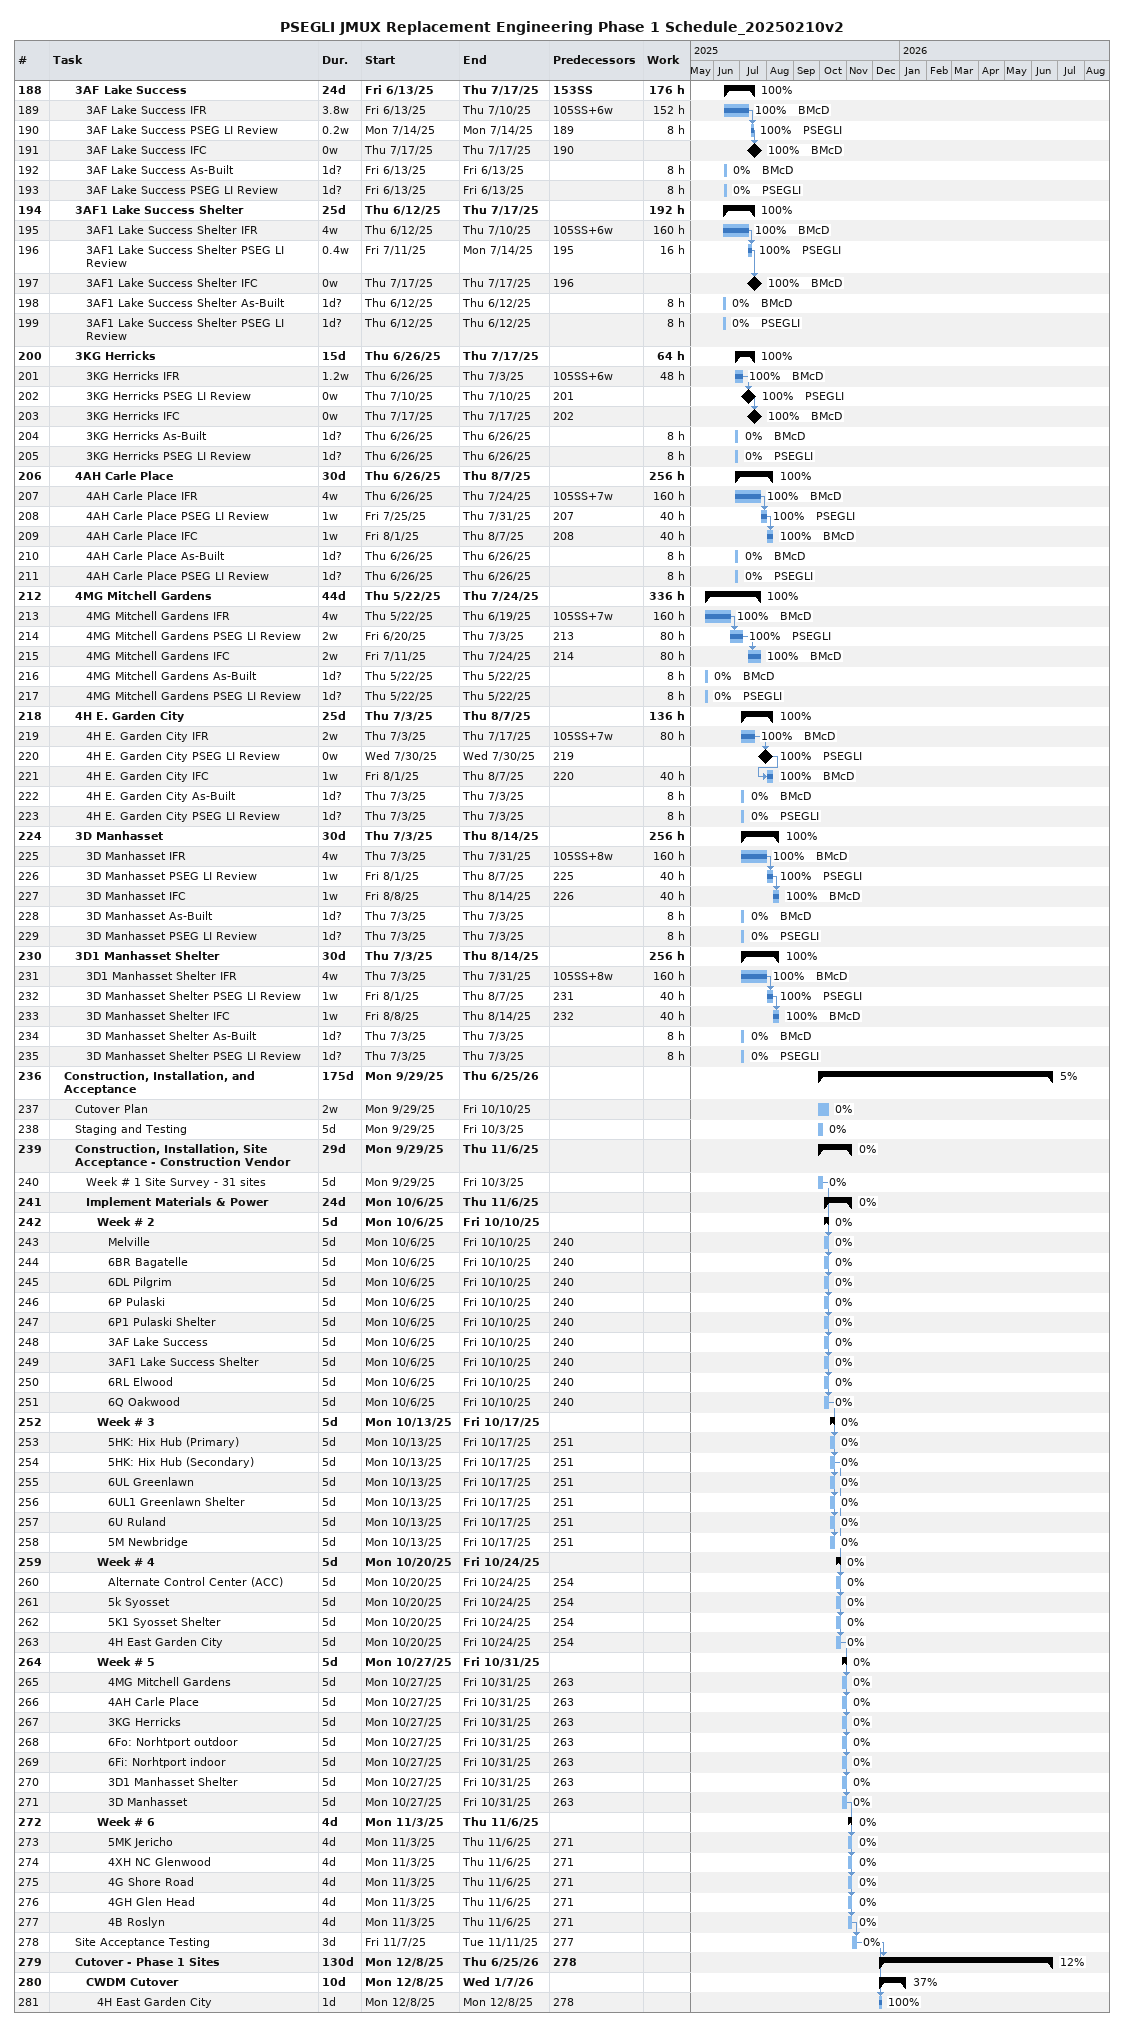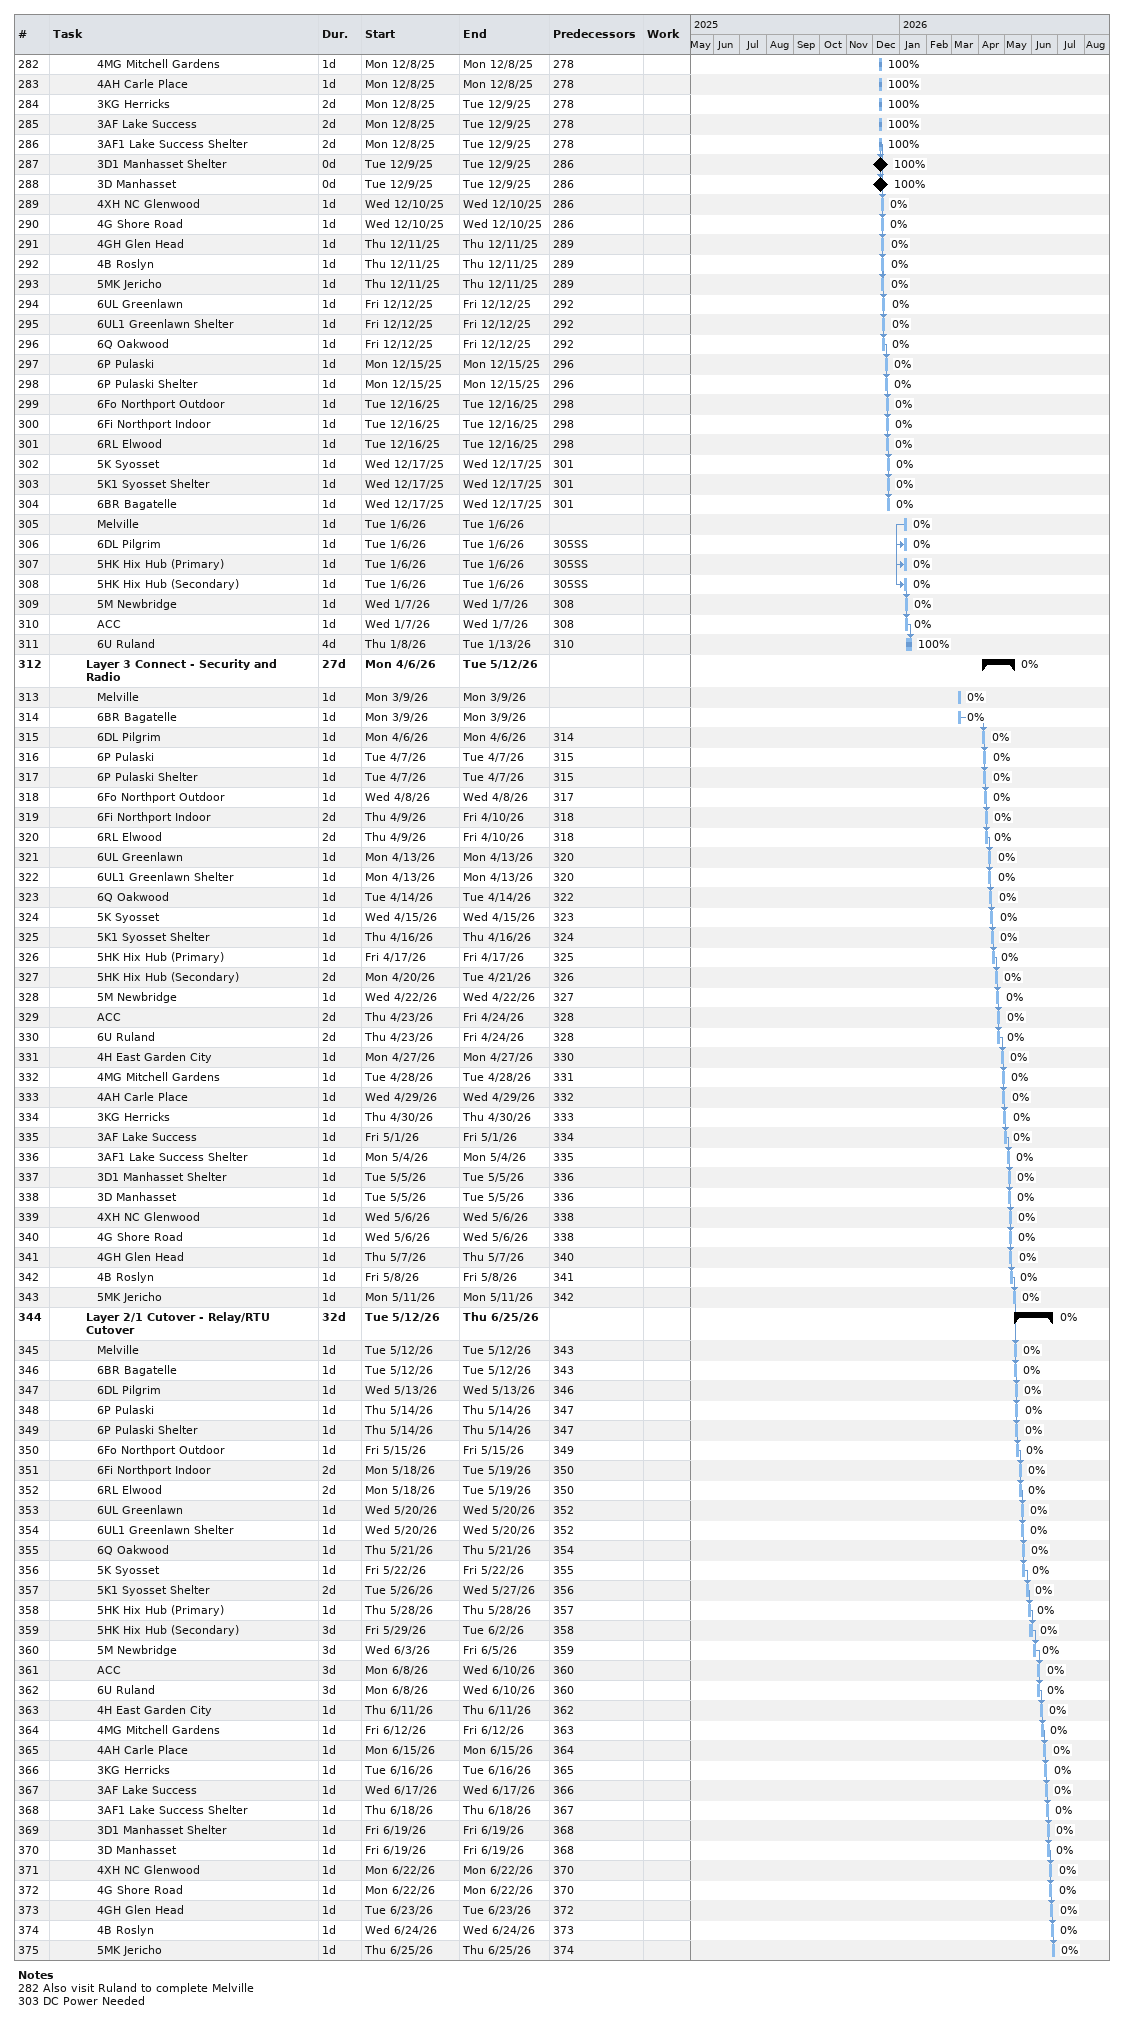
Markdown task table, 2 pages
PSEGLI JMUX Replacement Engineering Phase 1 Schedule_20250210v2

| ID | Level | Task | Duration | Start | Finish | Predecessors | Resources | % complete | Work (h) |
|---|---|---|---|---|---|---|---|---|---|
| 188 | 3 | **3AF Lake Success** | 24d | 2025-06-13 | 2025-07-17 | 153SS |  | 100 | 176 |
| 189 | 4 | 3AF Lake Success IFR | 3.8w | 2025-06-13 | 2025-07-10 | 105SS+6w | BMcD | 100 | 152 |
| 190 | 4 | 3AF Lake Success PSEG LI Review | 0.2w | 2025-07-14 | 2025-07-14 | 189 | PSEGLI | 100 | 8 |
| 191 | 4 | 3AF Lake Success IFC | 0w | 2025-07-17 | 2025-07-17 | 190 | BMcD | 100 |  |
| 192 | 4 | 3AF Lake Success As-Built | 1d? | 2025-06-13 | 2025-06-13 |  | BMcD | 0 | 8 |
| 193 | 4 | 3AF Lake Success PSEG LI Review | 1d? | 2025-06-13 | 2025-06-13 |  | PSEGLI | 0 | 8 |
| 194 | 3 | **3AF1 Lake Success Shelter** | 25d | 2025-06-12 | 2025-07-17 |  |  | 100 | 192 |
| 195 | 4 | 3AF1 Lake Success Shelter IFR | 4w | 2025-06-12 | 2025-07-10 | 105SS+6w | BMcD | 100 | 160 |
| 196 | 4 | 3AF1 Lake Success Shelter PSEG LI Review | 0.4w | 2025-07-11 | 2025-07-14 | 195 | PSEGLI | 100 | 16 |
| 197 | 4 | 3AF1 Lake Success Shelter IFC | 0w | 2025-07-17 | 2025-07-17 | 196 | BMcD | 100 |  |
| 198 | 4 | 3AF1 Lake Success Shelter As-Built | 1d? | 2025-06-12 | 2025-06-12 |  | BMcD | 0 | 8 |
| 199 | 4 | 3AF1 Lake Success Shelter PSEG LI Review | 1d? | 2025-06-12 | 2025-06-12 |  | PSEGLI | 0 | 8 |
| 200 | 3 | **3KG Herricks** | 15d | 2025-06-26 | 2025-07-17 |  |  | 100 | 64 |
| 201 | 4 | 3KG Herricks IFR | 1.2w | 2025-06-26 | 2025-07-03 | 105SS+6w | BMcD | 100 | 48 |
| 202 | 4 | 3KG Herricks PSEG LI Review | 0w | 2025-07-10 | 2025-07-10 | 201 | PSEGLI | 100 |  |
| 203 | 4 | 3KG Herricks IFC | 0w | 2025-07-17 | 2025-07-17 | 202 | BMcD | 100 |  |
| 204 | 4 | 3KG Herricks As-Built | 1d? | 2025-06-26 | 2025-06-26 |  | BMcD | 0 | 8 |
| 205 | 4 | 3KG Herricks PSEG LI Review | 1d? | 2025-06-26 | 2025-06-26 |  | PSEGLI | 0 | 8 |
| 206 | 3 | **4AH Carle Place** | 30d | 2025-06-26 | 2025-08-07 |  |  | 100 | 256 |
| 207 | 4 | 4AH Carle Place IFR | 4w | 2025-06-26 | 2025-07-24 | 105SS+7w | BMcD | 100 | 160 |
| 208 | 4 | 4AH Carle Place PSEG LI Review | 1w | 2025-07-25 | 2025-07-31 | 207 | PSEGLI | 100 | 40 |
| 209 | 4 | 4AH Carle Place IFC | 1w | 2025-08-01 | 2025-08-07 | 208 | BMcD | 100 | 40 |
| 210 | 4 | 4AH Carle Place As-Built | 1d? | 2025-06-26 | 2025-06-26 |  | BMcD | 0 | 8 |
| 211 | 4 | 4AH Carle Place PSEG LI Review | 1d? | 2025-06-26 | 2025-06-26 |  | PSEGLI | 0 | 8 |
| 212 | 3 | **4MG Mitchell Gardens** | 44d | 2025-05-22 | 2025-07-24 |  |  | 100 | 336 |
| 213 | 4 | 4MG Mitchell Gardens IFR | 4w | 2025-05-22 | 2025-06-19 | 105SS+7w | BMcD | 100 | 160 |
| 214 | 4 | 4MG Mitchell Gardens PSEG LI Review | 2w | 2025-06-20 | 2025-07-03 | 213 | PSEGLI | 100 | 80 |
| 215 | 4 | 4MG Mitchell Gardens IFC | 2w | 2025-07-11 | 2025-07-24 | 214 | BMcD | 100 | 80 |
| 216 | 4 | 4MG Mitchell Gardens As-Built | 1d? | 2025-05-22 | 2025-05-22 |  | BMcD | 0 | 8 |
| 217 | 4 | 4MG Mitchell Gardens PSEG LI Review | 1d? | 2025-05-22 | 2025-05-22 |  | PSEGLI | 0 | 8 |
| 218 | 3 | **4H E. Garden City** | 25d | 2025-07-03 | 2025-08-07 |  |  | 100 | 136 |
| 219 | 4 | 4H E. Garden City IFR | 2w | 2025-07-03 | 2025-07-17 | 105SS+7w | BMcD | 100 | 80 |
| 220 | 4 | 4H E. Garden City PSEG LI Review | 0w | 2025-07-30 | 2025-07-30 | 219 | PSEGLI | 100 |  |
| 221 | 4 | 4H E. Garden City IFC | 1w | 2025-08-01 | 2025-08-07 | 220 | BMcD | 100 | 40 |
| 222 | 4 | 4H E. Garden City As-Built | 1d? | 2025-07-03 | 2025-07-03 |  | BMcD | 0 | 8 |
| 223 | 4 | 4H E. Garden City PSEG LI Review | 1d? | 2025-07-03 | 2025-07-03 |  | PSEGLI | 0 | 8 |
| 224 | 3 | **3D Manhasset** | 30d | 2025-07-03 | 2025-08-14 |  |  | 100 | 256 |
| 225 | 4 | 3D Manhasset IFR | 4w | 2025-07-03 | 2025-07-31 | 105SS+8w | BMcD | 100 | 160 |
| 226 | 4 | 3D Manhasset PSEG LI Review | 1w | 2025-08-01 | 2025-08-07 | 225 | PSEGLI | 100 | 40 |
| 227 | 4 | 3D Manhasset IFC | 1w | 2025-08-08 | 2025-08-14 | 226 | BMcD | 100 | 40 |
| 228 | 4 | 3D Manhasset As-Built | 1d? | 2025-07-03 | 2025-07-03 |  | BMcD | 0 | 8 |
| 229 | 4 | 3D Manhasset PSEG LI Review | 1d? | 2025-07-03 | 2025-07-03 |  | PSEGLI | 0 | 8 |
| 230 | 3 | **3D1 Manhasset Shelter** | 30d | 2025-07-03 | 2025-08-14 |  |  | 100 | 256 |
| 231 | 4 | 3D1 Manhasset Shelter IFR | 4w | 2025-07-03 | 2025-07-31 | 105SS+8w | BMcD | 100 | 160 |
| 232 | 4 | 3D Manhasset Shelter PSEG LI Review | 1w | 2025-08-01 | 2025-08-07 | 231 | PSEGLI | 100 | 40 |
| 233 | 4 | 3D Manhasset Shelter IFC | 1w | 2025-08-08 | 2025-08-14 | 232 | BMcD | 100 | 40 |
| 234 | 4 | 3D Manhasset Shelter As-Built | 1d? | 2025-07-03 | 2025-07-03 |  | BMcD | 0 | 8 |
| 235 | 4 | 3D Manhasset Shelter PSEG LI Review | 1d? | 2025-07-03 | 2025-07-03 |  | PSEGLI | 0 | 8 |
| 236 | 2 | **Construction, Installation, and Acceptance** | 175d | 2025-09-29 | 2026-06-25 |  |  | 5 |  |
| 237 | 3 | Cutover Plan | 2w | 2025-09-29 | 2025-10-10 |  |  | 0 |  |
| 238 | 3 | Staging and Testing | 5d | 2025-09-29 | 2025-10-03 |  |  | 0 |  |
| 239 | 3 | **Construction, Installation, Site Acceptance - Construction Vendor** | 29d | 2025-09-29 | 2025-11-06 |  |  | 0 |  |
| 240 | 4 | Week # 1 Site Survey - 31 sites | 5d | 2025-09-29 | 2025-10-03 |  |  | 0 |  |
| 241 | 4 | **Implement Materials & Power** | 24d | 2025-10-06 | 2025-11-06 |  |  | 0 |  |
| 242 | 5 | **Week # 2** | 5d | 2025-10-06 | 2025-10-10 |  |  | 0 |  |
| 243 | 6 | Melville | 5d | 2025-10-06 | 2025-10-10 | 240 |  | 0 |  |
| 244 | 6 | 6BR Bagatelle | 5d | 2025-10-06 | 2025-10-10 | 240 |  | 0 |  |
| 245 | 6 | 6DL Pilgrim | 5d | 2025-10-06 | 2025-10-10 | 240 |  | 0 |  |
| 246 | 6 | 6P Pulaski | 5d | 2025-10-06 | 2025-10-10 | 240 |  | 0 |  |
| 247 | 6 | 6P1 Pulaski Shelter | 5d | 2025-10-06 | 2025-10-10 | 240 |  | 0 |  |
| 248 | 6 | 3AF Lake Success | 5d | 2025-10-06 | 2025-10-10 | 240 |  | 0 |  |
| 249 | 6 | 3AF1 Lake Success Shelter | 5d | 2025-10-06 | 2025-10-10 | 240 |  | 0 |  |
| 250 | 6 | 6RL Elwood | 5d | 2025-10-06 | 2025-10-10 | 240 |  | 0 |  |
| 251 | 6 | 6Q Oakwood | 5d | 2025-10-06 | 2025-10-10 | 240 |  | 0 |  |
| 252 | 5 | **Week # 3** | 5d | 2025-10-13 | 2025-10-17 |  |  | 0 |  |
| 253 | 6 | 5HK: Hix Hub (Primary) | 5d | 2025-10-13 | 2025-10-17 | 251 |  | 0 |  |
| 254 | 6 | 5HK: Hix Hub (Secondary) | 5d | 2025-10-13 | 2025-10-17 | 251 |  | 0 |  |
| 255 | 6 | 6UL Greenlawn | 5d | 2025-10-13 | 2025-10-17 | 251 |  | 0 |  |
| 256 | 6 | 6UL1 Greenlawn Shelter | 5d | 2025-10-13 | 2025-10-17 | 251 |  | 0 |  |
| 257 | 6 | 6U Ruland | 5d | 2025-10-13 | 2025-10-17 | 251 |  | 0 |  |
| 258 | 6 | 5M Newbridge | 5d | 2025-10-13 | 2025-10-17 | 251 |  | 0 |  |
| 259 | 5 | **Week # 4** | 5d | 2025-10-20 | 2025-10-24 |  |  | 0 |  |
| 260 | 6 | Alternate Control Center (ACC) | 5d | 2025-10-20 | 2025-10-24 | 254 |  | 0 |  |
| 261 | 6 | 5k Syosset | 5d | 2025-10-20 | 2025-10-24 | 254 |  | 0 |  |
| 262 | 6 | 5K1 Syosset Shelter | 5d | 2025-10-20 | 2025-10-24 | 254 |  | 0 |  |
| 263 | 6 | 4H East Garden City | 5d | 2025-10-20 | 2025-10-24 | 254 |  | 0 |  |
| 264 | 5 | **Week # 5** | 5d | 2025-10-27 | 2025-10-31 |  |  | 0 |  |
| 265 | 6 | 4MG Mitchell Gardens | 5d | 2025-10-27 | 2025-10-31 | 263 |  | 0 |  |
| 266 | 6 | 4AH Carle Place | 5d | 2025-10-27 | 2025-10-31 | 263 |  | 0 |  |
| 267 | 6 | 3KG Herricks | 5d | 2025-10-27 | 2025-10-31 | 263 |  | 0 |  |
| 268 | 6 | 6Fo: Norhtport outdoor | 5d | 2025-10-27 | 2025-10-31 | 263 |  | 0 |  |
| 269 | 6 | 6Fi: Norhtport indoor | 5d | 2025-10-27 | 2025-10-31 | 263 |  | 0 |  |
| 270 | 6 | 3D1 Manhasset Shelter | 5d | 2025-10-27 | 2025-10-31 | 263 |  | 0 |  |
| 271 | 6 | 3D Manhasset | 5d | 2025-10-27 | 2025-10-31 | 263 |  | 0 |  |
| 272 | 5 | **Week # 6** | 4d | 2025-11-03 | 2025-11-06 |  |  | 0 |  |
| 273 | 6 | 5MK Jericho | 4d | 2025-11-03 | 2025-11-06 | 271 |  | 0 |  |
| 274 | 6 | 4XH NC Glenwood | 4d | 2025-11-03 | 2025-11-06 | 271 |  | 0 |  |
| 275 | 6 | 4G Shore Road | 4d | 2025-11-03 | 2025-11-06 | 271 |  | 0 |  |
| 276 | 6 | 4GH Glen Head | 4d | 2025-11-03 | 2025-11-06 | 271 |  | 0 |  |
| 277 | 6 | 4B Roslyn | 4d | 2025-11-03 | 2025-11-06 | 271 |  | 0 |  |
| 278 | 3 | Site Acceptance Testing | 3d | 2025-11-07 | 2025-11-11 | 277 |  | 0 |  |
| 279 | 3 | **Cutover - Phase 1 Sites** | 130d | 2025-12-08 | 2026-06-25 | 278 |  | 12 |  |
| 280 | 4 | **CWDM Cutover** | 10d | 2025-12-08 | 2026-01-07 |  |  | 37 |  |
| 281 | 5 | 4H East Garden City | 1d | 2025-12-08 | 2025-12-08 | 278 |  | 100 |  |
| 282 | 5 | 4MG Mitchell Gardens | 1d | 2025-12-08 | 2025-12-08 | 278 |  | 100 |  |
| 283 | 5 | 4AH Carle Place | 1d | 2025-12-08 | 2025-12-08 | 278 |  | 100 |  |
| 284 | 5 | 3KG Herricks | 2d | 2025-12-08 | 2025-12-09 | 278 |  | 100 |  |
| 285 | 5 | 3AF Lake Success | 2d | 2025-12-08 | 2025-12-09 | 278 |  | 100 |  |
| 286 | 5 | 3AF1 Lake Success Shelter | 2d | 2025-12-08 | 2025-12-09 | 278 |  | 100 |  |
| 287 | 5 | 3D1 Manhasset Shelter | 0d | 2025-12-09 | 2025-12-09 | 286 |  | 100 |  |
| 288 | 5 | 3D Manhasset | 0d | 2025-12-09 | 2025-12-09 | 286 |  | 100 |  |
| 289 | 5 | 4XH NC Glenwood | 1d | 2025-12-10 | 2025-12-10 | 286 |  | 0 |  |
| 290 | 5 | 4G Shore Road | 1d | 2025-12-10 | 2025-12-10 | 286 |  | 0 |  |
| 291 | 5 | 4GH Glen Head | 1d | 2025-12-11 | 2025-12-11 | 289 |  | 0 |  |
| 292 | 5 | 4B Roslyn | 1d | 2025-12-11 | 2025-12-11 | 289 |  | 0 |  |
| 293 | 5 | 5MK Jericho | 1d | 2025-12-11 | 2025-12-11 | 289 |  | 0 |  |
| 294 | 5 | 6UL Greenlawn | 1d | 2025-12-12 | 2025-12-12 | 292 |  | 0 |  |
| 295 | 5 | 6UL1 Greenlawn Shelter | 1d | 2025-12-12 | 2025-12-12 | 292 |  | 0 |  |
| 296 | 5 | 6Q Oakwood | 1d | 2025-12-12 | 2025-12-12 | 292 |  | 0 |  |
| 297 | 5 | 6P Pulaski | 1d | 2025-12-15 | 2025-12-15 | 296 |  | 0 |  |
| 298 | 5 | 6P Pulaski Shelter | 1d | 2025-12-15 | 2025-12-15 | 296 |  | 0 |  |
| 299 | 5 | 6Fo Northport Outdoor | 1d | 2025-12-16 | 2025-12-16 | 298 |  | 0 |  |
| 300 | 5 | 6Fi Northport Indoor | 1d | 2025-12-16 | 2025-12-16 | 298 |  | 0 |  |
| 301 | 5 | 6RL Elwood | 1d | 2025-12-16 | 2025-12-16 | 298 |  | 0 |  |
| 302 | 5 | 5K Syosset | 1d | 2025-12-17 | 2025-12-17 | 301 |  | 0 |  |
| 303 | 5 | 5K1 Syosset Shelter | 1d | 2025-12-17 | 2025-12-17 | 301 |  | 0 |  |
| 304 | 5 | 6BR Bagatelle | 1d | 2025-12-17 | 2025-12-17 | 301 |  | 0 |  |
| 305 | 5 | Melville | 1d | 2026-01-06 | 2026-01-06 |  |  | 0 |  |
| 306 | 5 | 6DL Pilgrim | 1d | 2026-01-06 | 2026-01-06 | 305SS |  | 0 |  |
| 307 | 5 | 5HK Hix Hub (Primary) | 1d | 2026-01-06 | 2026-01-06 | 305SS |  | 0 |  |
| 308 | 5 | 5HK Hix Hub (Secondary) | 1d | 2026-01-06 | 2026-01-06 | 305SS |  | 0 |  |
| 309 | 5 | 5M Newbridge | 1d | 2026-01-07 | 2026-01-07 | 308 |  | 0 |  |
| 310 | 5 | ACC | 1d | 2026-01-07 | 2026-01-07 | 308 |  | 0 |  |
| 311 | 5 | 6U Ruland | 4d | 2026-01-08 | 2026-01-13 | 310 |  | 100 |  |
| 312 | 4 | **Layer 3 Connect - Security and Radio** | 27d | 2026-04-06 | 2026-05-12 |  |  | 0 |  |
| 313 | 5 | Melville | 1d | 2026-03-09 | 2026-03-09 |  |  | 0 |  |
| 314 | 5 | 6BR Bagatelle | 1d | 2026-03-09 | 2026-03-09 |  |  | 0 |  |
| 315 | 5 | 6DL Pilgrim | 1d | 2026-04-06 | 2026-04-06 | 314 |  | 0 |  |
| 316 | 5 | 6P Pulaski | 1d | 2026-04-07 | 2026-04-07 | 315 |  | 0 |  |
| 317 | 5 | 6P Pulaski Shelter | 1d | 2026-04-07 | 2026-04-07 | 315 |  | 0 |  |
| 318 | 5 | 6Fo Northport Outdoor | 1d | 2026-04-08 | 2026-04-08 | 317 |  | 0 |  |
| 319 | 5 | 6Fi Northport Indoor | 2d | 2026-04-09 | 2026-04-10 | 318 |  | 0 |  |
| 320 | 5 | 6RL Elwood | 2d | 2026-04-09 | 2026-04-10 | 318 |  | 0 |  |
| 321 | 5 | 6UL Greenlawn | 1d | 2026-04-13 | 2026-04-13 | 320 |  | 0 |  |
| 322 | 5 | 6UL1 Greenlawn Shelter | 1d | 2026-04-13 | 2026-04-13 | 320 |  | 0 |  |
| 323 | 5 | 6Q Oakwood | 1d | 2026-04-14 | 2026-04-14 | 322 |  | 0 |  |
| 324 | 5 | 5K Syosset | 1d | 2026-04-15 | 2026-04-15 | 323 |  | 0 |  |
| 325 | 5 | 5K1 Syosset Shelter | 1d | 2026-04-16 | 2026-04-16 | 324 |  | 0 |  |
| 326 | 5 | 5HK Hix Hub (Primary) | 1d | 2026-04-17 | 2026-04-17 | 325 |  | 0 |  |
| 327 | 5 | 5HK Hix Hub (Secondary) | 2d | 2026-04-20 | 2026-04-21 | 326 |  | 0 |  |
| 328 | 5 | 5M Newbridge | 1d | 2026-04-22 | 2026-04-22 | 327 |  | 0 |  |
| 329 | 5 | ACC | 2d | 2026-04-23 | 2026-04-24 | 328 |  | 0 |  |
| 330 | 5 | 6U Ruland | 2d | 2026-04-23 | 2026-04-24 | 328 |  | 0 |  |
| 331 | 5 | 4H East Garden City | 1d | 2026-04-27 | 2026-04-27 | 330 |  | 0 |  |
| 332 | 5 | 4MG Mitchell Gardens | 1d | 2026-04-28 | 2026-04-28 | 331 |  | 0 |  |
| 333 | 5 | 4AH Carle Place | 1d | 2026-04-29 | 2026-04-29 | 332 |  | 0 |  |
| 334 | 5 | 3KG Herricks | 1d | 2026-04-30 | 2026-04-30 | 333 |  | 0 |  |
| 335 | 5 | 3AF Lake Success | 1d | 2026-05-01 | 2026-05-01 | 334 |  | 0 |  |
| 336 | 5 | 3AF1 Lake Success Shelter | 1d | 2026-05-04 | 2026-05-04 | 335 |  | 0 |  |
| 337 | 5 | 3D1 Manhasset Shelter | 1d | 2026-05-05 | 2026-05-05 | 336 |  | 0 |  |
| 338 | 5 | 3D Manhasset | 1d | 2026-05-05 | 2026-05-05 | 336 |  | 0 |  |
| 339 | 5 | 4XH NC Glenwood | 1d | 2026-05-06 | 2026-05-06 | 338 |  | 0 |  |
| 340 | 5 | 4G Shore Road | 1d | 2026-05-06 | 2026-05-06 | 338 |  | 0 |  |
| 341 | 5 | 4GH Glen Head | 1d | 2026-05-07 | 2026-05-07 | 340 |  | 0 |  |
| 342 | 5 | 4B Roslyn | 1d | 2026-05-08 | 2026-05-08 | 341 |  | 0 |  |
| 343 | 5 | 5MK Jericho | 1d | 2026-05-11 | 2026-05-11 | 342 |  | 0 |  |
| 344 | 4 | **Layer 2/1 Cutover - Relay/RTU Cutover** | 32d | 2026-05-12 | 2026-06-25 |  |  | 0 |  |
| 345 | 5 | Melville | 1d | 2026-05-12 | 2026-05-12 | 343 |  | 0 |  |
| 346 | 5 | 6BR Bagatelle | 1d | 2026-05-12 | 2026-05-12 | 343 |  | 0 |  |
| 347 | 5 | 6DL Pilgrim | 1d | 2026-05-13 | 2026-05-13 | 346 |  | 0 |  |
| 348 | 5 | 6P Pulaski | 1d | 2026-05-14 | 2026-05-14 | 347 |  | 0 |  |
| 349 | 5 | 6P Pulaski Shelter | 1d | 2026-05-14 | 2026-05-14 | 347 |  | 0 |  |
| 350 | 5 | 6Fo Northport Outdoor | 1d | 2026-05-15 | 2026-05-15 | 349 |  | 0 |  |
| 351 | 5 | 6Fi Northport Indoor | 2d | 2026-05-18 | 2026-05-19 | 350 |  | 0 |  |
| 352 | 5 | 6RL Elwood | 2d | 2026-05-18 | 2026-05-19 | 350 |  | 0 |  |
| 353 | 5 | 6UL Greenlawn | 1d | 2026-05-20 | 2026-05-20 | 352 |  | 0 |  |
| 354 | 5 | 6UL1 Greenlawn Shelter | 1d | 2026-05-20 | 2026-05-20 | 352 |  | 0 |  |
| 355 | 5 | 6Q Oakwood | 1d | 2026-05-21 | 2026-05-21 | 354 |  | 0 |  |
| 356 | 5 | 5K Syosset | 1d | 2026-05-22 | 2026-05-22 | 355 |  | 0 |  |
| 357 | 5 | 5K1 Syosset Shelter | 2d | 2026-05-26 | 2026-05-27 | 356 |  | 0 |  |
| 358 | 5 | 5HK Hix Hub (Primary) | 1d | 2026-05-28 | 2026-05-28 | 357 |  | 0 |  |
| 359 | 5 | 5HK Hix Hub (Secondary) | 3d | 2026-05-29 | 2026-06-02 | 358 |  | 0 |  |
| 360 | 5 | 5M Newbridge | 3d | 2026-06-03 | 2026-06-05 | 359 |  | 0 |  |
| 361 | 5 | ACC | 3d | 2026-06-08 | 2026-06-10 | 360 |  | 0 |  |
| 362 | 5 | 6U Ruland | 3d | 2026-06-08 | 2026-06-10 | 360 |  | 0 |  |
| 363 | 5 | 4H East Garden City | 1d | 2026-06-11 | 2026-06-11 | 362 |  | 0 |  |
| 364 | 5 | 4MG Mitchell Gardens | 1d | 2026-06-12 | 2026-06-12 | 363 |  | 0 |  |
| 365 | 5 | 4AH Carle Place | 1d | 2026-06-15 | 2026-06-15 | 364 |  | 0 |  |
| 366 | 5 | 3KG Herricks | 1d | 2026-06-16 | 2026-06-16 | 365 |  | 0 |  |
| 367 | 5 | 3AF Lake Success | 1d | 2026-06-17 | 2026-06-17 | 366 |  | 0 |  |
| 368 | 5 | 3AF1 Lake Success Shelter | 1d | 2026-06-18 | 2026-06-18 | 367 |  | 0 |  |
| 369 | 5 | 3D1 Manhasset Shelter | 1d | 2026-06-19 | 2026-06-19 | 368 |  | 0 |  |
| 370 | 5 | 3D Manhasset | 1d | 2026-06-19 | 2026-06-19 | 368 |  | 0 |  |
| 371 | 5 | 4XH NC Glenwood | 1d | 2026-06-22 | 2026-06-22 | 370 |  | 0 |  |
| 372 | 5 | 4G Shore Road | 1d | 2026-06-22 | 2026-06-22 | 370 |  | 0 |  |
| 373 | 5 | 4GH Glen Head | 1d | 2026-06-23 | 2026-06-23 | 372 |  | 0 |  |
| 374 | 5 | 4B Roslyn | 1d | 2026-06-24 | 2026-06-24 | 373 |  | 0 |  |
| 375 | 5 | 5MK Jericho | 1d | 2026-06-25 | 2026-06-25 | 374 |  | 0 |  |

Notes
- 282: Also visit Ruland to complete Melville
- 303: DC Power Needed
